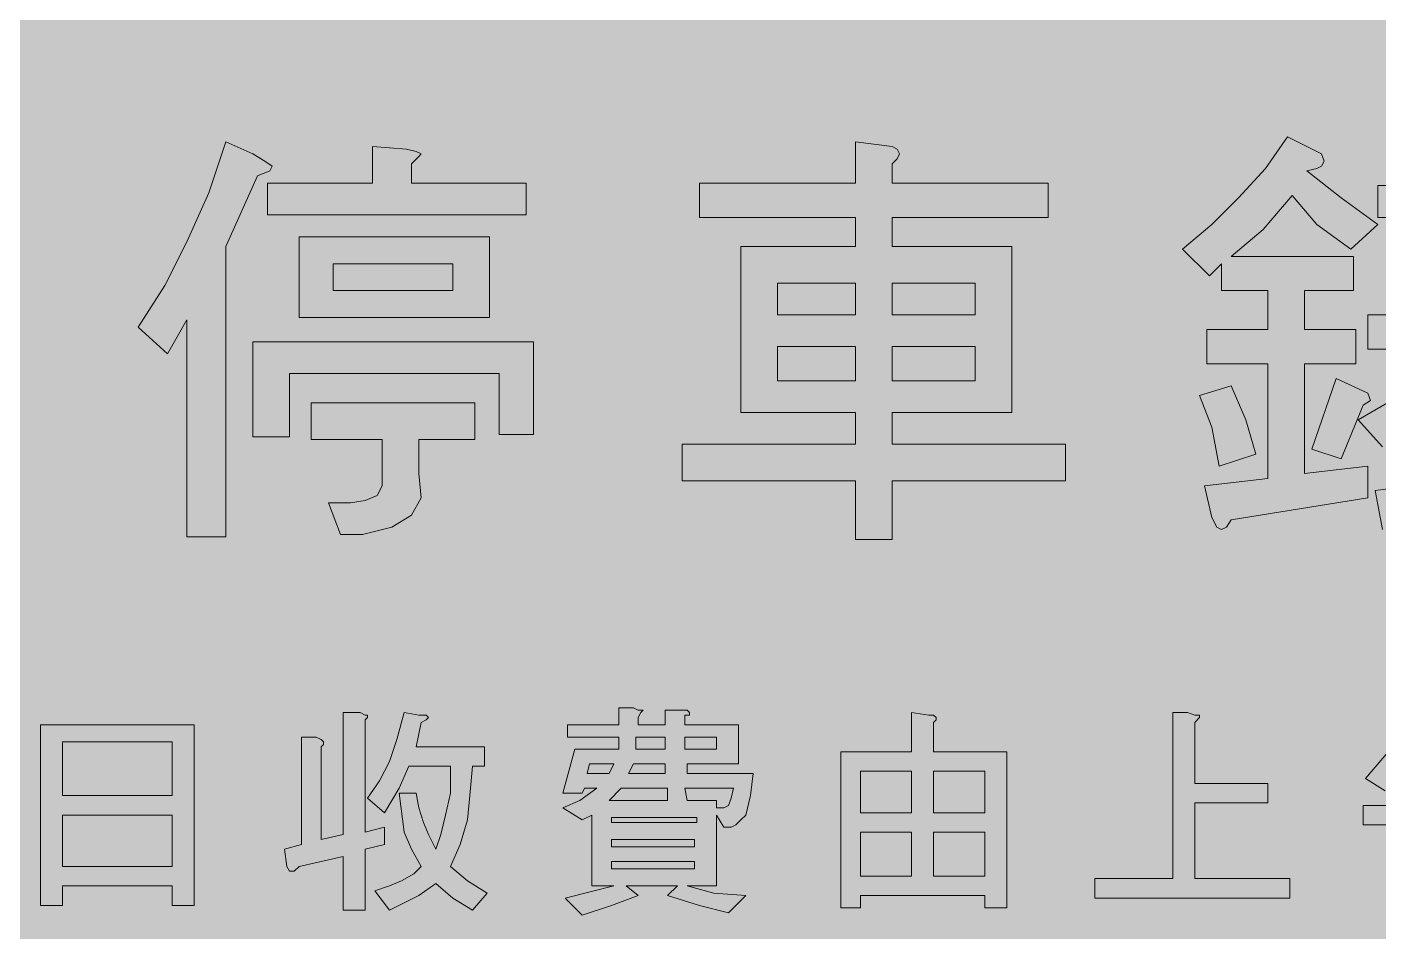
# Model space of a CAD drawing. Header units: metres. Extents: x 10 to 559, y 12 to 260.
# Drawn here: x 169.1 to 268.8, y 69.1 to 135.9 of the extents above; entities that cross this region are included whole.
import ezdxf

# ---------------------------------------------------------------- set-up
doc = ezdxf.new("R2010")
doc.units = ezdxf.units.M
doc.layers.add('FILL_FIREBRICK_C36B00', color=7, linetype='Continuous', true_color=0xc36b00)
doc.layers.add('FILL_WHITE_FFFFFF', color=7, linetype='Continuous', true_color=0xffffff)

msp = doc.modelspace()

# ---------------------------------------------------------------- hatches: boundary and pattern name
at = {"layer": 'FILL_FIREBRICK_C36B00', "true_color": 0xc36b00}
h = msp.add_hatch(color=7, dxfattribs=at)
h.dxf.hatch_style = 1
h.paths.add_polyline_path([(553.87, 259.79), (555.21, 259.38), (556.42, 258.71), (557.46, 257.76), (558.3, 256.72), (558.92, 255.51), (559.31, 254.17), (559.44, 252.72), (559.44, 18.9), (559.4, 17.71), (559.08, 16.38), (558.41, 15.05), (557.46, 13.86), (556.32, 12.94), (555.08, 12.33), (553.76, 11.99), (552.42, 11.88), (17.46, 11.88), (16.12, 11.99), (14.81, 12.33), (13.56, 12.94), (12.42, 13.86), (11.48, 15.03), (10.8, 16.31), (10.4, 17.63), (10.26, 18.9), (10.26, 252.72), (10.4, 254.07), (10.8, 255.42), (11.48, 256.66), (12.42, 257.76), (13.52, 258.71), (14.76, 259.38), (16.11, 259.79), (17.46, 259.92), (552.42, 259.92), (553.87, 259.79)])
at = {"layer": 'FILL_WHITE_FFFFFF', "true_color": 0xffffff}
h = msp.add_hatch(color=7, dxfattribs=at)
h.dxf.hatch_style = 1
h.paths.add_polyline_path([(256.5, 121.32), (258.48, 123.3), (260.46, 125.46), (262.08, 127.8), (264.6, 126.54), (264.78, 126), (264.6, 125.64), (264.24, 125.46), (263.52, 125.28), (266.04, 123.3), (268.74, 121.32), (266.76, 119.52), (264.24, 121.32), (262.44, 123.48), (260.28, 120.96), (257.94, 118.98), (266.94, 118.98), (266.94, 116.46), (263.34, 116.46), (263.34, 113.58), (267.12, 113.58), (267.12, 111.06), (263.34, 111.06), (263.34, 102.96), (268.02, 103.5), (268.02, 101.16), (257.94, 99.54), (257.58, 99), (257.22, 98.82), (256.86, 99), (256.5, 99.72), (255.96, 102.06), (260.64, 102.6), (260.64, 111.06), (256.14, 111.06), (256.14, 113.58), (260.64, 113.58), (260.64, 116.46), (257.22, 116.46), (257.22, 118.44), (256.32, 117.54), (254.34, 119.52), (256.5, 121.32)])
h = msp.add_hatch(color=7, dxfattribs=at)
h.dxf.hatch_style = 1
h.paths.add_polyline_path([(186.66, 126), (187.2, 125.64), (187.02, 125.28), (186.12, 124.92), (183.78, 119.7), (183.78, 98.28), (180.9, 98.28), (180.9, 114.3), (179.46, 111.78), (177.3, 113.76), (179.28, 116.82), (180.9, 120.06), (182.52, 123.66), (183.78, 127.44), (185.76, 126.54), (186.66, 126)])
h = msp.add_hatch(color=7, dxfattribs=at)
h.dxf.hatch_style = 1
h.paths.add_polyline_path([(197.1, 126.9), (197.82, 126.72), (198.18, 126.54), (198, 126.36), (197.46, 125.82), (197.46, 124.38), (205.92, 124.38), (205.92, 122.04), (186.84, 122.04), (186.84, 124.38), (194.58, 124.38), (194.58, 127.08), (197.1, 126.9)])
h = msp.add_hatch(color=7, dxfattribs=at)
h.dxf.hatch_style = 1
h.paths.add_polyline_path([(233.46, 126.54), (233.28, 126.18), (232.92, 125.82), (232.92, 124.38), (244.44, 124.38), (244.44, 121.86), (232.92, 121.86), (232.92, 119.7), (241.74, 119.7), (241.74, 107.46), (232.92, 107.46), (232.92, 105.12), (245.7, 105.12), (245.7, 102.42), (232.92, 102.42), (232.92, 98.1), (230.22, 98.1), (230.22, 102.42), (217.44, 102.42), (217.44, 105.12), (230.22, 105.12), (230.22, 107.46), (221.76, 107.46), (221.76, 119.7), (230.22, 119.7), (230.22, 121.86), (218.7, 121.86), (218.7, 124.38), (230.22, 124.38), (230.22, 127.44), (232.92, 127.08), (233.28, 126.9), (233.46, 126.54)])
h.paths.add_polyline_path([(230.22, 114.66), (230.22, 117), (224.46, 117), (224.46, 114.66), (230.22, 114.66)], flags=16)
h.paths.add_polyline_path([(224.46, 109.8), (230.22, 109.8), (230.22, 112.32), (224.46, 112.32), (224.46, 109.8)], flags=16)
h.paths.add_polyline_path([(232.92, 117), (232.92, 114.66), (239.04, 114.66), (239.04, 117), (232.92, 117)], flags=16)
h.paths.add_polyline_path([(239.04, 112.32), (232.92, 112.32), (232.92, 109.8), (239.04, 109.8), (239.04, 112.32)], flags=16)
h = msp.add_hatch(color=7, dxfattribs=at)
h.dxf.hatch_style = 1
h.paths.add_polyline_path([(275.22, 124.2), (275.22, 127.26), (277.92, 127.08), (278.46, 126.54), (277.92, 126), (277.92, 124.2), (284.58, 124.2), (284.58, 121.86), (277.92, 121.86), (277.92, 119.52), (283.86, 119.52), (283.86, 117), (277.92, 117), (277.92, 114.66), (285.3, 114.66), (285.3, 112.14), (277.92, 112.14), (278.64, 109.98), (279.36, 108), (283.14, 110.88), (285.12, 108.9), (285.12, 108.18), (284.22, 108), (280.62, 105.84), (282.96, 103.14), (286.02, 100.62), (283.14, 98.46), (280.44, 101.16), (278.46, 104.04), (276.84, 106.92), (275.94, 109.8), (274.14, 108), (274.14, 102.6), (277.92, 103.5), (277.92, 101.16), (270.36, 99.18), (269.64, 98.46), (269.1, 98.82), (268.56, 101.7), (271.26, 102.06), (271.26, 106.2), (269.1, 104.94), (267.3, 106.92), (269.46, 108.18), (271.44, 109.44), (273.06, 110.7), (274.32, 112.14), (268.02, 112.14), (268.02, 114.66), (275.22, 114.66), (275.22, 117), (269.28, 117), (269.28, 119.52), (275.22, 119.52), (275.22, 121.86), (268.74, 121.86), (268.74, 124.2), (275.22, 124.2)])
h = msp.add_hatch(color=7, dxfattribs=at)
h.dxf.hatch_style = 1
h.paths.add_polyline_path([(203.22, 114.48), (189.18, 114.48), (189.18, 120.42), (203.22, 120.42), (203.22, 114.48)])
h.paths.add_polyline_path([(200.52, 118.44), (191.7, 118.44), (191.7, 116.46), (200.52, 116.46), (200.52, 118.44)], flags=16)
h = msp.add_hatch(color=7, dxfattribs=at)
h.dxf.hatch_style = 1
h.paths.add_polyline_path([(206.46, 112.68), (206.46, 105.84), (203.94, 105.84), (203.94, 110.34), (188.46, 110.34), (188.46, 105.66), (185.76, 105.66), (185.76, 112.68), (206.46, 112.68)])
h = msp.add_hatch(color=7, dxfattribs=at)
h.dxf.hatch_style = 1
h.paths.add_polyline_path([(265.68, 109.98), (268.02, 108.9), (268.2, 108.36), (267.66, 108), (266.04, 104.04), (263.88, 104.76), (265.68, 109.98)])
h = msp.add_hatch(color=7, dxfattribs=at)
h.dxf.hatch_style = 1
h.paths.add_polyline_path([(259.02, 106.92), (259.74, 104.4), (257.04, 103.5), (256.5, 106.38), (255.6, 108.72), (257.94, 109.44), (259.02, 106.92)])
h = msp.add_hatch(color=7, dxfattribs=at)
h.dxf.hatch_style = 1
h.paths.add_polyline_path([(202.14, 108.18), (202.14, 105.48), (198, 105.48), (198, 102.96), (198.18, 101.16), (197.46, 99.9), (196.02, 99), (193.86, 98.46), (192.24, 98.46), (191.34, 100.8), (192.96, 100.8), (194.04, 100.98), (194.94, 101.34), (195.3, 102.06), (195.3, 105.48), (190.08, 105.48), (190.08, 108.18), (202.14, 108.18)])
h = msp.add_hatch(color=7, dxfattribs=at)
h.dxf.hatch_style = 1
h.paths.add_polyline_path([(189.36, 75.6), (189.36, 83.52), (190.44, 83.52), (190.8, 83.34), (190.98, 83.16), (190.98, 82.98), (190.8, 82.8), (190.8, 75.96), (192.42, 76.32), (192.42, 85.32), (193.68, 85.32), (194.04, 85.14), (194.22, 85.14), (194.22, 84.96), (194.04, 84.78), (194.04, 76.5), (195.48, 76.86), (195.48, 75.6), (194.04, 75.24), (194.04, 70.74), (192.42, 70.74), (192.42, 74.7), (189.18, 73.98), (188.82, 73.62), (188.46, 73.62), (188.28, 73.98), (188.1, 75.24), (189.36, 75.6)])
h = msp.add_hatch(color=7, dxfattribs=at)
h.dxf.hatch_style = 1
h.paths.add_polyline_path([(195.12, 80.28), (195.84, 81.72), (196.38, 83.34), (196.92, 85.32), (198, 85.14), (198.54, 85.14), (198.72, 84.96), (198.54, 84.78), (198.18, 84.6), (197.82, 82.8), (202.86, 82.8), (202.86, 81.36), (201.96, 81.36), (201.78, 79.2), (201.6, 77.4), (201.06, 75.6), (200.34, 73.98), (201.6, 72.9), (203.04, 72), (201.96, 70.74), (200.52, 71.64), (199.26, 72.72), (198, 71.82), (195.84, 70.74), (194.76, 72.18), (195.84, 72.54), (196.74, 72.9), (197.64, 73.44), (198.18, 73.98), (197.46, 75.24), (196.92, 76.5), (196.56, 79.38), (197.82, 79.38), (198, 78.3), (198.36, 77.22), (198.72, 76.32), (199.26, 75.24), (199.62, 76.32), (199.98, 77.76), (200.34, 79.38), (200.34, 81.36), (197.28, 81.36), (196.56, 79.74), (195.48, 77.94), (194.22, 79.02), (195.12, 80.28)])
h = msp.add_hatch(color=7, dxfattribs=at)
h.dxf.hatch_style = 1
h.paths.add_polyline_path([(216.18, 85.5), (217.8, 85.5), (217.98, 85.32), (217.98, 85.14), (217.62, 85.14), (217.62, 84.42), (221.58, 84.42), (221.58, 81.54), (217.8, 81.54), (217.8, 80.82), (222.66, 80.82), (222.48, 79.2), (222.12, 77.76), (221.76, 77.4), (221.4, 77.04), (221.04, 76.86), (220.5, 76.86), (219.96, 77.76), (219.96, 72.54), (217.8, 72.54), (219.78, 72), (222.12, 71.82), (220.86, 70.56), (218.7, 71.1), (216.36, 71.82), (217.08, 72.54), (213.3, 72.54), (214.2, 71.82), (212.22, 71.1), (210.06, 70.38), (208.8, 71.64), (212.4, 72.54), (210.78, 72.54), (210.78, 77.76), (210.06, 77.4), (208.62, 78.3), (209.88, 78.84), (211.14, 79.74), (210.24, 79.74), (210.06, 79.38), (208.62, 79.38), (209.52, 82.62), (212.76, 82.62), (212.76, 83.52), (208.98, 83.52), (208.98, 84.42), (212.76, 84.42), (212.76, 85.68), (213.84, 85.68), (214.2, 85.5), (214.56, 85.5), (214.38, 85.32), (214.2, 84.96), (214.2, 84.42), (216.18, 84.42), (216.18, 85.5)])
h.paths.add_polyline_path([(210.6, 81.54), (210.42, 80.82), (212.04, 80.82), (212.4, 81.54), (210.6, 81.54)], flags=16)
h.paths.add_polyline_path([(216.18, 82.62), (216.18, 83.52), (214.02, 83.52), (214.02, 82.62), (216.18, 82.62)], flags=16)
h.paths.add_polyline_path([(216.18, 80.82), (216.18, 81.54), (213.84, 81.54), (213.48, 80.82), (216.18, 80.82)], flags=16)
h.paths.add_polyline_path([(217.62, 83.52), (217.62, 82.62), (219.96, 82.62), (219.96, 83.52), (217.62, 83.52)], flags=16)
h.paths.add_polyline_path([(218.52, 77.58), (212.22, 77.58), (212.22, 77.22), (218.52, 77.22), (218.52, 77.58)], flags=16)
h.paths.add_polyline_path([(216.36, 79.74), (212.94, 79.74), (212.04, 78.84), (216.36, 78.84), (216.36, 79.74)], flags=16)
h.paths.add_polyline_path([(220.86, 78.48), (221.04, 79.02), (221.22, 79.74), (217.62, 79.74), (217.8, 78.84), (219.96, 78.84), (219.96, 78.3), (220.5, 78.3), (220.86, 78.48)], flags=16)
h.paths.add_polyline_path([(212.22, 75.96), (212.22, 75.42), (218.34, 75.42), (218.34, 75.96), (212.22, 75.96)], flags=16)
h.paths.add_polyline_path([(218.34, 74.34), (212.22, 74.34), (212.22, 73.8), (218.34, 73.8), (218.34, 74.34)], flags=16)
h = msp.add_hatch(color=7, dxfattribs=at)
h.dxf.hatch_style = 1
h.paths.add_polyline_path([(236.16, 84.96), (236.16, 84.78), (235.98, 84.6), (235.98, 82.44), (241.38, 82.44), (241.38, 70.92), (239.76, 70.92), (239.76, 71.82), (230.58, 71.82), (230.58, 70.92), (229.14, 70.92), (229.14, 82.44), (234.36, 82.44), (234.36, 85.32), (235.62, 85.14), (235.98, 85.14), (236.16, 84.96)])
h.paths.add_polyline_path([(234.36, 77.94), (234.36, 81), (230.58, 81), (230.58, 77.94), (234.36, 77.94)], flags=16)
h.paths.add_polyline_path([(235.98, 77.94), (239.76, 77.94), (239.76, 81), (235.98, 81), (235.98, 77.94)], flags=16)
h.paths.add_polyline_path([(230.58, 76.5), (230.58, 73.26), (234.36, 73.26), (234.36, 76.5), (230.58, 76.5)], flags=16)
h.paths.add_polyline_path([(239.76, 76.5), (235.98, 76.5), (235.98, 73.26), (239.76, 73.26), (239.76, 76.5)], flags=16)
h = msp.add_hatch(color=7, dxfattribs=at)
h.dxf.hatch_style = 1
h.paths.add_polyline_path([(255.24, 85.14), (255.6, 85.14), (255.6, 84.96), (255.24, 84.6), (255.24, 80.1), (260.64, 80.1), (260.64, 78.66), (255.24, 78.66), (255.24, 73.08), (262.26, 73.08), (262.26, 71.64), (247.86, 71.64), (247.86, 73.08), (253.62, 73.08), (253.62, 85.32), (254.7, 85.32), (255.24, 85.14)])
h = msp.add_hatch(color=7, dxfattribs=at)
h.dxf.hatch_style = 1
h.paths.add_polyline_path([(269.82, 82.8), (271.8, 85.5), (272.7, 85.14), (273.06, 84.96), (273.24, 84.78), (273.24, 84.6), (272.88, 84.42), (272.16, 83.34), (280.98, 83.34), (280.98, 81.72), (276.12, 81.72), (276.12, 78.48), (282.06, 78.48), (282.06, 77.04), (276.12, 77.04), (276.12, 70.74), (274.68, 70.74), (274.68, 77.04), (267.66, 77.04), (267.66, 78.48), (274.68, 78.48), (274.68, 81.72), (271.26, 81.72), (269.28, 79.56), (267.84, 80.46), (269.82, 82.8)])
h = msp.add_hatch(color=7, dxfattribs=at)
h.dxf.hatch_style = 1
h.paths.add_polyline_path([(181.44, 71.1), (179.82, 71.1), (179.82, 72.54), (171.72, 72.54), (171.72, 71.1), (170.1, 71.1), (170.1, 84.42), (181.44, 84.42), (181.44, 71.1)])
h.paths.add_polyline_path([(171.72, 77.76), (171.72, 73.98), (179.82, 73.98), (179.82, 77.76), (171.72, 77.76)], flags=16)
h.paths.add_polyline_path([(179.82, 83.16), (171.72, 83.16), (171.72, 79.2), (179.82, 79.2), (179.82, 83.16)], flags=16)

# ---------------------------------------------------------------- linework, layer by layer
at = {"layer": 'FILL_WHITE_FFFFFF', "lineweight": 0, "true_color": 0xffffff}
for points in [[(256.5, 121.32), (258.48, 123.3), (260.46, 125.46), (262.08, 127.8), (264.6, 126.54), (264.78, 126), (264.6, 125.64), (264.24, 125.46), (263.52, 125.28), (266.04, 123.3), (268.74, 121.32), (266.76, 119.52), (264.24, 121.32), (262.44, 123.48), (260.28, 120.96), (257.94, 118.98), (266.94, 118.98), (266.94, 116.46), (263.34, 116.46), (263.34, 113.58), (267.12, 113.58), (267.12, 111.06), (263.34, 111.06), (263.34, 102.96), (268.02, 103.5), (268.02, 101.16), (257.94, 99.54), (257.58, 99), (257.22, 98.82), (256.86, 99), (256.5, 99.72), (255.96, 102.06), (260.64, 102.6), (260.64, 111.06), (256.14, 111.06), (256.14, 113.58), (260.64, 113.58), (260.64, 116.46), (257.22, 116.46), (257.22, 118.44), (256.32, 117.54), (254.34, 119.52)], [(186.66, 126), (187.2, 125.64), (187.02, 125.28), (186.12, 124.92), (183.78, 119.7), (183.78, 98.28), (180.9, 98.28), (180.9, 114.3), (179.46, 111.78), (177.3, 113.76), (179.28, 116.82), (180.9, 120.06), (182.52, 123.66), (183.78, 127.44), (185.76, 126.54)], [(197.1, 126.9), (197.82, 126.72), (198.18, 126.54), (198, 126.36), (197.46, 125.82), (197.46, 124.38), (205.92, 124.38), (205.92, 122.04), (186.84, 122.04), (186.84, 124.38), (194.58, 124.38), (194.58, 127.08)], [(233.46, 126.54), (233.28, 126.18), (232.92, 125.82), (232.92, 124.38), (244.44, 124.38), (244.44, 121.86), (232.92, 121.86), (232.92, 119.7), (241.74, 119.7), (241.74, 107.46), (232.92, 107.46), (232.92, 105.12), (245.7, 105.12), (245.7, 102.42), (232.92, 102.42), (232.92, 98.1), (230.22, 98.1), (230.22, 102.42), (217.44, 102.42), (217.44, 105.12), (230.22, 105.12), (230.22, 107.46), (221.76, 107.46), (221.76, 119.7), (230.22, 119.7), (230.22, 121.86), (218.7, 121.86), (218.7, 124.38), (230.22, 124.38), (230.22, 127.44), (232.92, 127.08), (233.28, 126.9)], [(203.22, 114.48), (189.18, 114.48), (189.18, 120.42), (203.22, 120.42)], [(200.52, 118.44), (191.7, 118.44), (191.7, 116.46), (200.52, 116.46)], [(230.22, 114.66), (230.22, 117), (224.46, 117), (224.46, 114.66)], [(232.92, 117), (232.92, 114.66), (239.04, 114.66), (239.04, 117)], [(206.46, 112.68), (206.46, 105.84), (203.94, 105.84), (203.94, 110.34), (188.46, 110.34), (188.46, 105.66), (185.76, 105.66), (185.76, 112.68)], [(224.46, 109.8), (230.22, 109.8), (230.22, 112.32), (224.46, 112.32)], [(239.04, 112.32), (232.92, 112.32), (232.92, 109.8), (239.04, 109.8)], [(265.68, 109.98), (268.02, 108.9), (268.2, 108.36), (267.66, 108), (266.04, 104.04), (263.88, 104.76)], [(259.02, 106.92), (259.74, 104.4), (257.04, 103.5), (256.5, 106.38), (255.6, 108.72), (257.94, 109.44)], [(202.14, 108.18), (202.14, 105.48), (198, 105.48), (198, 102.96), (198.18, 101.16), (197.46, 99.9), (196.02, 99), (193.86, 98.46), (192.24, 98.46), (191.34, 100.8), (192.96, 100.8), (194.04, 100.98), (194.94, 101.34), (195.3, 102.06), (195.3, 105.48), (190.08, 105.48), (190.08, 108.18)], [(189.36, 75.6), (189.36, 83.52), (190.44, 83.52), (190.8, 83.34), (190.98, 83.16), (190.98, 82.98), (190.8, 82.8), (190.8, 75.96), (192.42, 76.32), (192.42, 85.32), (193.68, 85.32), (194.04, 85.14), (194.22, 85.14), (194.22, 84.96), (194.04, 84.78), (194.04, 76.5), (195.48, 76.86), (195.48, 75.6), (194.04, 75.24), (194.04, 70.74), (192.42, 70.74), (192.42, 74.7), (189.18, 73.98), (188.82, 73.62), (188.46, 73.62), (188.28, 73.98), (188.1, 75.24)], [(195.12, 80.28), (195.84, 81.72), (196.38, 83.34), (196.92, 85.32), (198, 85.14), (198.54, 85.14), (198.72, 84.96), (198.54, 84.78), (198.18, 84.6), (197.82, 82.8), (202.86, 82.8), (202.86, 81.36), (201.96, 81.36), (201.78, 79.2), (201.6, 77.4), (201.06, 75.6), (200.34, 73.98), (201.6, 72.9), (203.04, 72), (201.96, 70.74), (200.52, 71.64), (199.26, 72.72), (198, 71.82), (195.84, 70.74), (194.76, 72.18), (195.84, 72.54), (196.74, 72.9), (197.64, 73.44), (198.18, 73.98), (197.46, 75.24), (196.92, 76.5), (196.56, 79.38), (197.82, 79.38), (198, 78.3), (198.36, 77.22), (198.72, 76.32), (199.26, 75.24), (199.62, 76.32), (199.98, 77.76), (200.34, 79.38), (200.34, 81.36), (197.28, 81.36), (196.56, 79.74), (195.48, 77.94), (194.22, 79.02)], [(216.18, 85.5), (217.8, 85.5), (217.98, 85.32), (217.98, 85.14), (217.62, 85.14), (217.62, 84.42), (221.58, 84.42), (221.58, 81.54), (217.8, 81.54), (217.8, 80.82), (222.66, 80.82), (222.48, 79.2), (222.12, 77.76), (221.76, 77.4), (221.4, 77.04), (221.04, 76.86), (220.5, 76.86), (219.96, 77.76), (219.96, 72.54), (217.8, 72.54), (219.78, 72), (222.12, 71.82), (220.86, 70.56), (218.7, 71.1), (216.36, 71.82), (217.08, 72.54), (213.3, 72.54), (214.2, 71.82), (212.22, 71.1), (210.06, 70.38), (208.8, 71.64), (212.4, 72.54), (210.78, 72.54), (210.78, 77.76), (210.06, 77.4), (208.62, 78.3), (209.88, 78.84), (211.14, 79.74), (210.24, 79.74), (210.06, 79.38), (208.62, 79.38), (209.52, 82.62), (212.76, 82.62), (212.76, 83.52), (208.98, 83.52), (208.98, 84.42), (212.76, 84.42), (212.76, 85.68), (213.84, 85.68), (214.2, 85.5), (214.56, 85.5), (214.38, 85.32), (214.2, 84.96), (214.2, 84.42), (216.18, 84.42)], [(236.16, 84.96), (236.16, 84.78), (235.98, 84.6), (235.98, 82.44), (241.38, 82.44), (241.38, 70.92), (239.76, 70.92), (239.76, 71.82), (230.58, 71.82), (230.58, 70.92), (229.14, 70.92), (229.14, 82.44), (234.36, 82.44), (234.36, 85.32), (235.62, 85.14), (235.98, 85.14)], [(255.24, 85.14), (255.6, 85.14), (255.6, 84.96), (255.24, 84.6), (255.24, 80.1), (260.64, 80.1), (260.64, 78.66), (255.24, 78.66), (255.24, 73.08), (262.26, 73.08), (262.26, 71.64), (247.86, 71.64), (247.86, 73.08), (253.62, 73.08), (253.62, 85.32), (254.7, 85.32)], [(181.44, 71.1), (179.82, 71.1), (179.82, 72.54), (171.72, 72.54), (171.72, 71.1), (170.1, 71.1), (170.1, 84.42), (181.44, 84.42)], [(179.82, 83.16), (171.72, 83.16), (171.72, 79.2), (179.82, 79.2)], [(216.18, 82.62), (216.18, 83.52), (214.02, 83.52), (214.02, 82.62)], [(217.62, 83.52), (217.62, 82.62), (219.96, 82.62), (219.96, 83.52)], [(210.6, 81.54), (210.42, 80.82), (212.04, 80.82), (212.4, 81.54)], [(216.18, 80.82), (216.18, 81.54), (213.84, 81.54), (213.48, 80.82)], [(234.36, 77.94), (234.36, 81), (230.58, 81), (230.58, 77.94)], [(235.98, 77.94), (239.76, 77.94), (239.76, 81), (235.98, 81)], [(216.36, 79.74), (212.94, 79.74), (212.04, 78.84), (216.36, 78.84)], [(220.86, 78.48), (221.04, 79.02), (221.22, 79.74), (217.62, 79.74), (217.8, 78.84), (219.96, 78.84), (219.96, 78.3), (220.5, 78.3)], [(171.72, 77.76), (171.72, 73.98), (179.82, 73.98), (179.82, 77.76)], [(218.52, 77.58), (212.22, 77.58), (212.22, 77.22), (218.52, 77.22)], [(212.22, 75.96), (212.22, 75.42), (218.34, 75.42), (218.34, 75.96)], [(230.58, 76.5), (230.58, 73.26), (234.36, 73.26), (234.36, 76.5)], [(239.76, 76.5), (235.98, 76.5), (235.98, 73.26), (239.76, 73.26)], [(218.34, 74.34), (212.22, 74.34), (212.22, 73.8), (218.34, 73.8)]]:
    msp.add_lwpolyline(points, close=True, dxfattribs=at)
for points in [[(275.22, 121.86), (268.74, 121.86), (268.74, 124.2), (275.22, 124.2)], [(274.32, 112.14), (268.02, 112.14), (268.02, 114.66), (275.22, 114.66)], [(269.1, 104.94), (267.3, 106.92), (269.46, 108.18)], [(269.1, 98.82), (268.56, 101.7), (271.26, 102.06)], [(269.28, 79.56), (267.84, 80.46), (269.82, 82.8)], [(274.68, 77.04), (267.66, 77.04), (267.66, 78.48), (274.68, 78.48)]]:
    msp.add_lwpolyline(points, dxfattribs=at)

doc.saveas('drawing.dxf')
